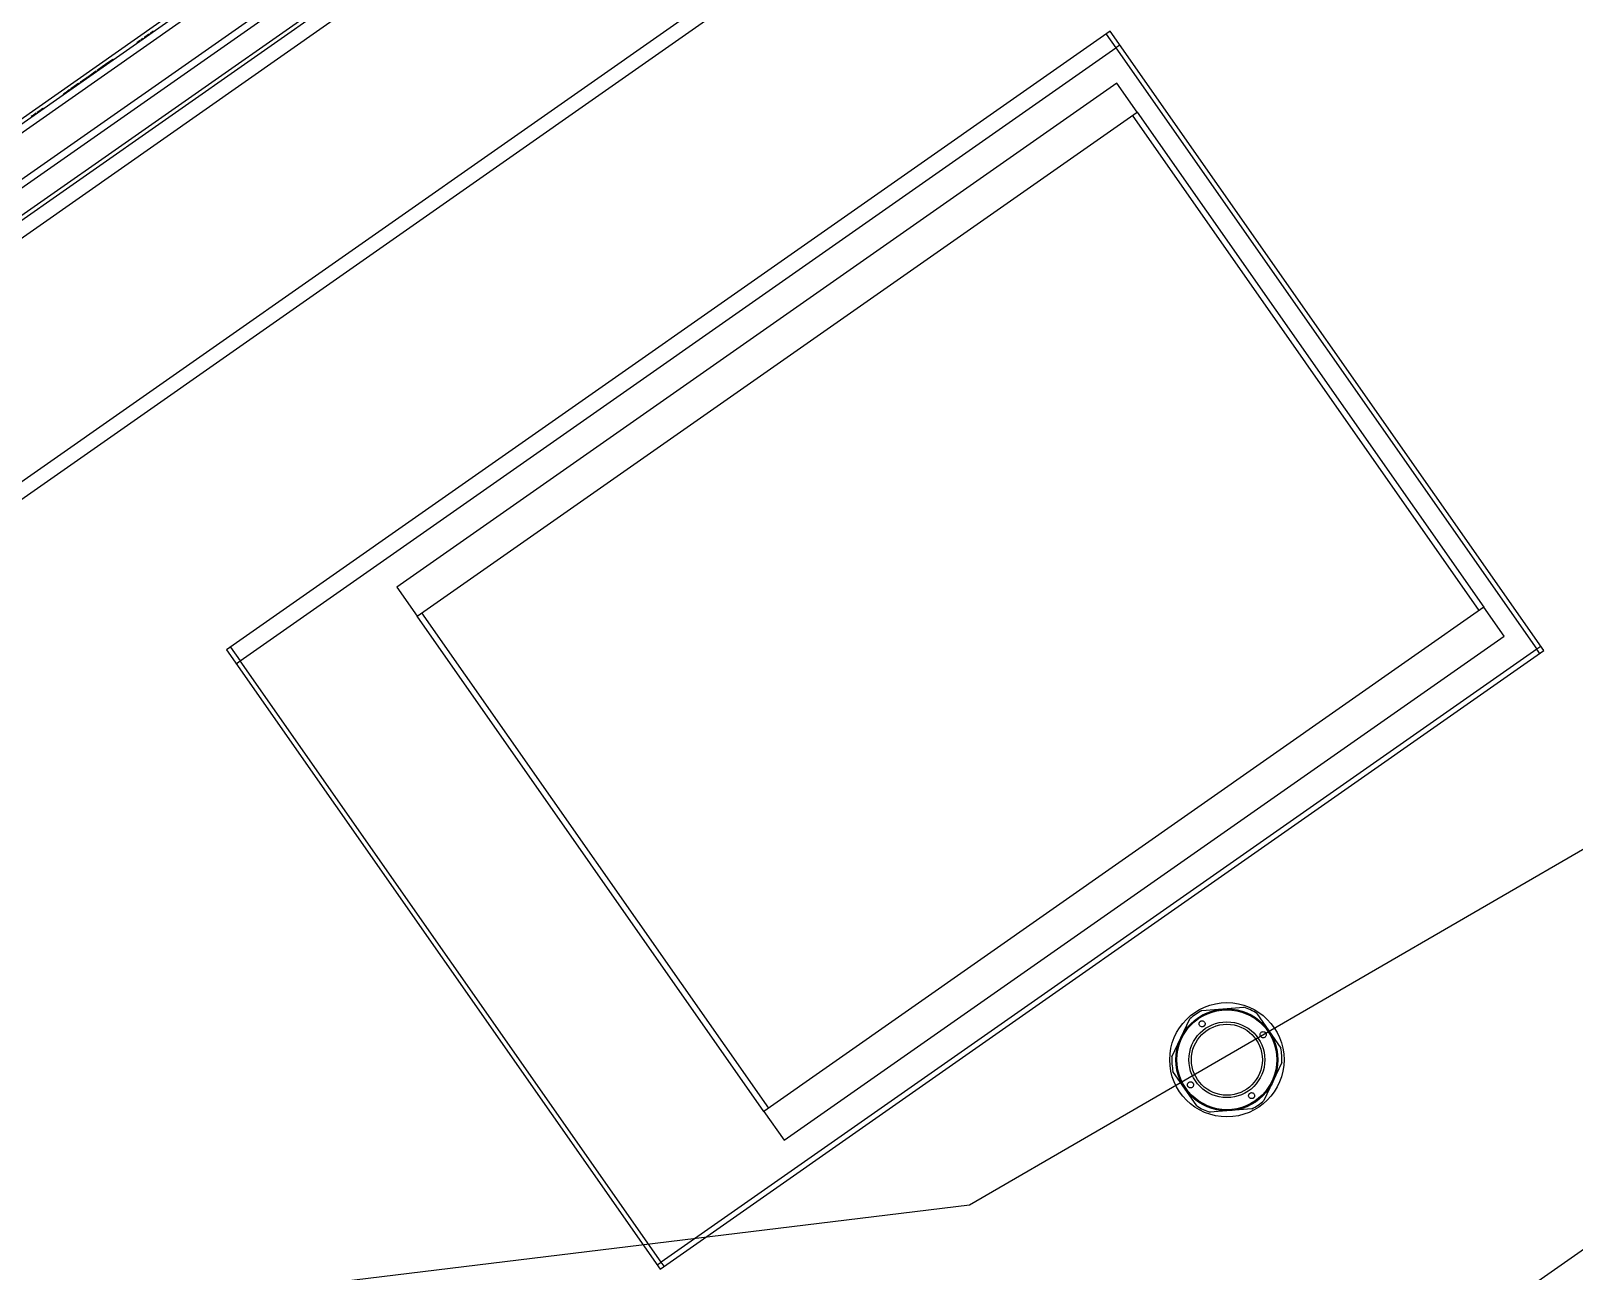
# Model space of a CAD drawing. Header units: millimetres. Extents: x 152904052 to 153933663, y 538271515 to 539240469.
# Drawn here: x 153466872.6 to 153467311.5, y 538580266.7 to 538580619.5 of the extents above; entities that cross this region are included whole.
import ezdxf

# ---------------------------------------------------------------- set-up
doc = ezdxf.new("R2010")
doc.units = ezdxf.units.MM
doc.layers.add('POWR', color=5, linetype='Continuous')
doc.layers.add('SCHM', color=9, linetype='Continuous')

msp = doc.modelspace()

# ---------------------------------------------------------------- linework, layer by layer
at = {"layer": 'POWR', "color": 7}
for p, q in [((153466325.01, 538580208.99), (153467221.16, 538580836.48)), ((153466325.52, 538580211.91), (153467218.24, 538580836.99)), ((153467225.2, 538580826), (153466333.48, 538580201.61)), ((153467226.34, 538580824.36), (153466334.63, 538580199.97)), ((153467214.87, 538580807.11), (153464552.63, 538578942.98)), ((153467217.22, 538580803.75), (153464554.98, 538578939.63)), ((153465908.45, 538579893.81), (153467206.81, 538580802.93)), ((153467267, 538580769.27), (153464570.35, 538578881.05)), ((153467239.86, 538580745.26), (153466390.73, 538580150.69)), ((153466862.34, 538580589.32), (153466924.11, 538580632.57)), ((153467179.55, 538580619.4), (153466928.23, 538580443.43)), ((153467178.4, 538580618.6), (153467181.15, 538580614.67)), ((153467302.87, 538580443.28), (153467179.55, 538580619.4)), ((153466902.7, 538580616.17), (153466902.76, 538580616.09)), ((153466903.8, 538580616.95), (153466903.86, 538580616.86)), ((153466932.13, 538580440.3), (153467181.15, 538580614.67)), ((153467182.3, 538580615.47), (153467181.15, 538580614.67)), ((153467181.15, 538580614.67), (153467300.92, 538580443.63)), ((153466895.99, 538580611.48), (153466896.05, 538580611.4)), ((153466888.85, 538580606.48), (153466888.91, 538580606.4)), ((153466881.71, 538580601.48), (153466881.77, 538580601.39)), ((153467181.47, 538580604.63), (153466976.68, 538580461.24)), ((153467187.2, 538580596.44), (153467181.47, 538580604.63)), ((153466874, 538580596.08), (153466874.05, 538580595.99)), ((153466876.11, 538580597.55), (153466876.17, 538580597.47)), ((153466982.41, 538580453.04), (153467187.2, 538580596.44)), ((153467187.2, 538580596.44), (153467285.86, 538580455.54)), ((153467284.55, 538580454.63), (153467185.89, 538580595.52)), ((153466976.68, 538580461.24), (153466982.41, 538580453.04)), ((153467285.86, 538580455.54), (153467081.07, 538580312.15)), ((153467291.59, 538580447.35), (153467285.86, 538580455.54)), ((153467081.07, 538580312.15), (153466982.41, 538580453.04)), ((153466983.72, 538580453.96), (153467082.38, 538580313.07)), ((153467086.8, 538580303.96), (153467291.59, 538580447.35)), ((153466928.23, 538580443.43), (153467051.55, 538580267.31)), ((153466929.38, 538580444.23), (153466932.13, 538580440.3)), ((153467051.55, 538580267.31), (153467302.87, 538580443.28)), ((153467300.92, 538580443.63), (153467051.89, 538580269.26)), ((153467302.06, 538580444.43), (153467300.92, 538580443.63)), ((153467301.72, 538580442.48), (153467300.92, 538580443.63)), ((153466930.98, 538580439.5), (153466932.13, 538580440.3)), ((153467051.89, 538580269.26), (153466932.13, 538580440.3)), ((153467485.45, 538580392.78), (153466640.91, 538579801.42)), ((153467205.63, 538580340.81), (153467217.55, 538580341.77)), ((153467197.09, 538580327.66), (153467202.22, 538580338.46)), ((153467221.3, 538580340), (153467228.09, 538580330.15)), ((153467228.42, 538580326.02), (153467223.29, 538580315.22)), ((153467204.22, 538580313.69), (153467197.43, 538580323.53)), ((153467081.07, 538580312.15), (153467086.8, 538580303.96)), ((153467219.88, 538580312.87), (153467207.96, 538580311.91)), ((153467050.75, 538580268.46), (153467051.89, 538580269.26)), ((153467052.7, 538580268.11), (153467051.89, 538580269.26))]:
    msp.add_line(p, q, dxfattribs=at)
for radius in [16.25, 14.5, 14.21, 10.79, 10.09]:
    msp.add_circle((153467212.76, 538580326.84), radius, dxfattribs=at)
for start, end in [(57.0092, 72.1895), (117.0092, 132.1895), (357.0092, 12.1895), (177.0092, 192.1895), (297.0092, 312.1895), (237.0092, 252.1895)]:
    msp.add_arc((153467212.76, 538580326.84), 15.68, start, end, dxfattribs=at)
for points, knots in [([(153466906.18, 538580618.61), (153466906.01, 538580618.49), (153466905.48, 538580618.12), (153466904.9, 538580617.71), (153466904.81, 538580617.65), (153466904.77, 538580617.62)], [0, 0, 0, 0, 0.18313, 0.564678, 1, 1, 1, 1]), ([(153466907.4, 538580619.46), (153466907.25, 538580619.36), (153466906.9, 538580619.12), (153466906.54, 538580618.86), (153466906.49, 538580618.83), (153466906.47, 538580618.81)], [0, 0, 0, 0, 0.243406, 0.596918, 1, 1, 1, 1]), ([(153466903.52, 538580616.75), (153466903.35, 538580616.63), (153466902.76, 538580616.22), (153466902.73, 538580616.19), (153466902.7, 538580616.17)], [0, 0, 0, 0, 0.276313, 1, 1, 1, 1]), ([(153466904.48, 538580617.42), (153466904.34, 538580617.33), (153466903.86, 538580616.99), (153466903.83, 538580616.96), (153466903.8, 538580616.95)], [0, 0, 0, 0, 0.283268, 1, 1, 1, 1]), ([(153466895.99, 538580611.48), (153466895.93, 538580611.43), (153466895.79, 538580611.34), (153466894.84, 538580610.67), (153466893.45, 538580609.7), (153466892.12, 538580608.76), (153466891.41, 538580608.27)], [0, 0, 0, 0, 0.23574, 0.478454, 0.724852, 1, 1, 1, 1]), ([(153466888.85, 538580606.48), (153466888.63, 538580606.32), (153466888.21, 538580606.03), (153466887.58, 538580605.59), (153466887.11, 538580605.26), (153466886.8, 538580605.04), (153466886.61, 538580604.91), (153466886.59, 538580604.89), (153466886.58, 538580604.89)], [0, 0, 0, 0, 0.204322, 0.384201, 0.553768, 0.690021, 0.836548, 1, 1, 1, 1]), ([(153466891.12, 538580608.07), (153466891.08, 538580608.04), (153466890.98, 538580607.97), (153466890.39, 538580607.55), (153466889.68, 538580607.06), (153466889.12, 538580606.67), (153466888.85, 538580606.48)], [0, 0, 0, 0, 0.275628, 0.561084, 0.784224, 1, 1, 1, 1]), ([(153466886.29, 538580604.69), (153466885.81, 538580604.35), (153466884.73, 538580603.59), (153466883.38, 538580602.64), (153466882.39, 538580601.96), (153466881.81, 538580601.55), (153466881.74, 538580601.5), (153466881.71, 538580601.48)], [0, 0, 0, 0, 0.182191, 0.407324, 0.588082, 0.782618, 1, 1, 1, 1]), ([(153466874, 538580596.08), (153466873.91, 538580596.02), (153466873.77, 538580595.92), (153466872.99, 538580595.37), (153466872.68, 538580595.16)], [0, 0, 0, 0, 0.607666, 1, 1, 1, 1]), ([(153466876.11, 538580597.55), (153466876.04, 538580597.51), (153466875.89, 538580597.4), (153466875.17, 538580596.9), (153466874.5, 538580596.43), (153466874.28, 538580596.28)], [0, 0, 0, 0, 0.398473, 0.8109, 1, 1, 1, 1]), ([(153467205.56, 538580337.9), (153467205.49, 538580337.88), (153467205.36, 538580337.85), (153467205.18, 538580337.74), (153467205.03, 538580337.6), (153467204.92, 538580337.4), (153467204.85, 538580337.12), (153467204.88, 538580336.79), (153467205.05, 538580336.47), (153467205.32, 538580336.26), (153467205.62, 538580336.19), (153467205.88, 538580336.21), (153467206.1, 538580336.29), (153467206.28, 538580336.42), (153467206.43, 538580336.59), (153467206.54, 538580336.8), (153467206.59, 538580337.08), (153467206.53, 538580337.39), (153467206.32, 538580337.69), (153467206.02, 538580337.87), (153467205.73, 538580337.92), (153467205.6, 538580337.9), (153467205.56, 538580337.9)], [0, 0, 0, 0, 0.032752, 0.06566, 0.096359, 0.128239, 0.178564, 0.249759, 0.323184, 0.410832, 0.464034, 0.505856, 0.540618, 0.575489, 0.608047, 0.643003, 0.696435, 0.769015, 0.843405, 0.93108, 0.98189, 1, 1, 1, 1]), ([(153467223.46, 538580334.77), (153467223.33, 538580334.8), (153467223.07, 538580334.87), (153467222.7, 538580334.77), (153467222.42, 538580334.56), (153467222.26, 538580334.27), (153467222.22, 538580333.99), (153467222.26, 538580333.73), (153467222.37, 538580333.5), (153467222.52, 538580333.32), (153467222.72, 538580333.19), (153467222.97, 538580333.09), (153467223.3, 538580333.1), (153467223.63, 538580333.25), (153467223.86, 538580333.53), (153467223.97, 538580333.84), (153467223.97, 538580334.11), (153467223.9, 538580334.34), (153467223.79, 538580334.53), (153467223.63, 538580334.68), (153467223.52, 538580334.74), (153467223.46, 538580334.77)], [0, 0, 0, 0, 0.0672662, 0.1456476, 0.2259598, 0.2945474, 0.3443662, 0.3835245, 0.4229393, 0.4567117, 0.4897052, 0.5361126, 0.5989629, 0.6814487, 0.7649929, 0.8246243, 0.8679071, 0.9020424, 0.9363559, 0.9669475, 1, 1, 1, 1]), ([(153467202.79, 538580320.49), (153467202.7, 538580320.52), (153467202.49, 538580320.6), (153467202.15, 538580320.56), (153467201.82, 538580320.38), (153467201.61, 538580320.07), (153467201.54, 538580319.76), (153467201.56, 538580319.5), (153467201.64, 538580319.29), (153467201.76, 538580319.11), (153467201.94, 538580318.97), (153467202.18, 538580318.86), (153467202.51, 538580318.83), (153467202.86, 538580318.93), (153467203.13, 538580319.16), (153467203.27, 538580319.46), (153467203.29, 538580319.73), (153467203.24, 538580319.99), (153467203.13, 538580320.2), (153467202.97, 538580320.38), (153467202.85, 538580320.45), (153467202.79, 538580320.49)], [0, 0, 0, 0, 0.05223, 0.119215, 0.204465, 0.290365, 0.343284, 0.383581, 0.41619, 0.448914, 0.479354, 0.521401, 0.580352, 0.661164, 0.743398, 0.808383, 0.85627, 0.894279, 0.932508, 0.965841, 1, 1, 1, 1]), ([(153467219.8, 538580317.48), (153467219.72, 538580317.47), (153467219.58, 538580317.46), (153467219.36, 538580317.36), (153467219.18, 538580317.21), (153467219.04, 538580317.03), (153467218.94, 538580316.78), (153467218.93, 538580316.47), (153467219.07, 538580316.14), (153467219.33, 538580315.9), (153467219.63, 538580315.78), (153467219.91, 538580315.77), (153467220.14, 538580315.82), (153467220.33, 538580315.94), (153467220.48, 538580316.09), (153467220.6, 538580316.29), (153467220.67, 538580316.56), (153467220.63, 538580316.89), (153467220.46, 538580317.21), (153467220.19, 538580317.44), (153467219.91, 538580317.47), (153467219.8, 538580317.48)], [0, 0, 0, 0, 0.037655, 0.075529, 0.109622, 0.142408, 0.18759, 0.24856, 0.329431, 0.41155, 0.474655, 0.51947, 0.554483, 0.589706, 0.620506, 0.652427, 0.702904, 0.774298, 0.847915, 0.935622, 1, 1, 1, 1])]:
    msp.add_open_spline(points, degree=3, knots=knots, dxfattribs=at)
at = {"layer": 'SCHM'}
msp.add_lwpolyline([(153436402.5, 538589589.5), (153437311.5, 538586639.51), (153440093.5, 538583972.51), (153445260.51, 538580965.52), (153454289.51, 538579092.53), (153460138.51, 538579433.54), (153467139.51, 538580285.55), (153471897.5, 538583044.55), (153474644.5, 538585391.56), (153477152.5, 538588096.56), (153480138.49, 538591359.56)], dxfattribs=at)

doc.saveas('drawing.dxf')
